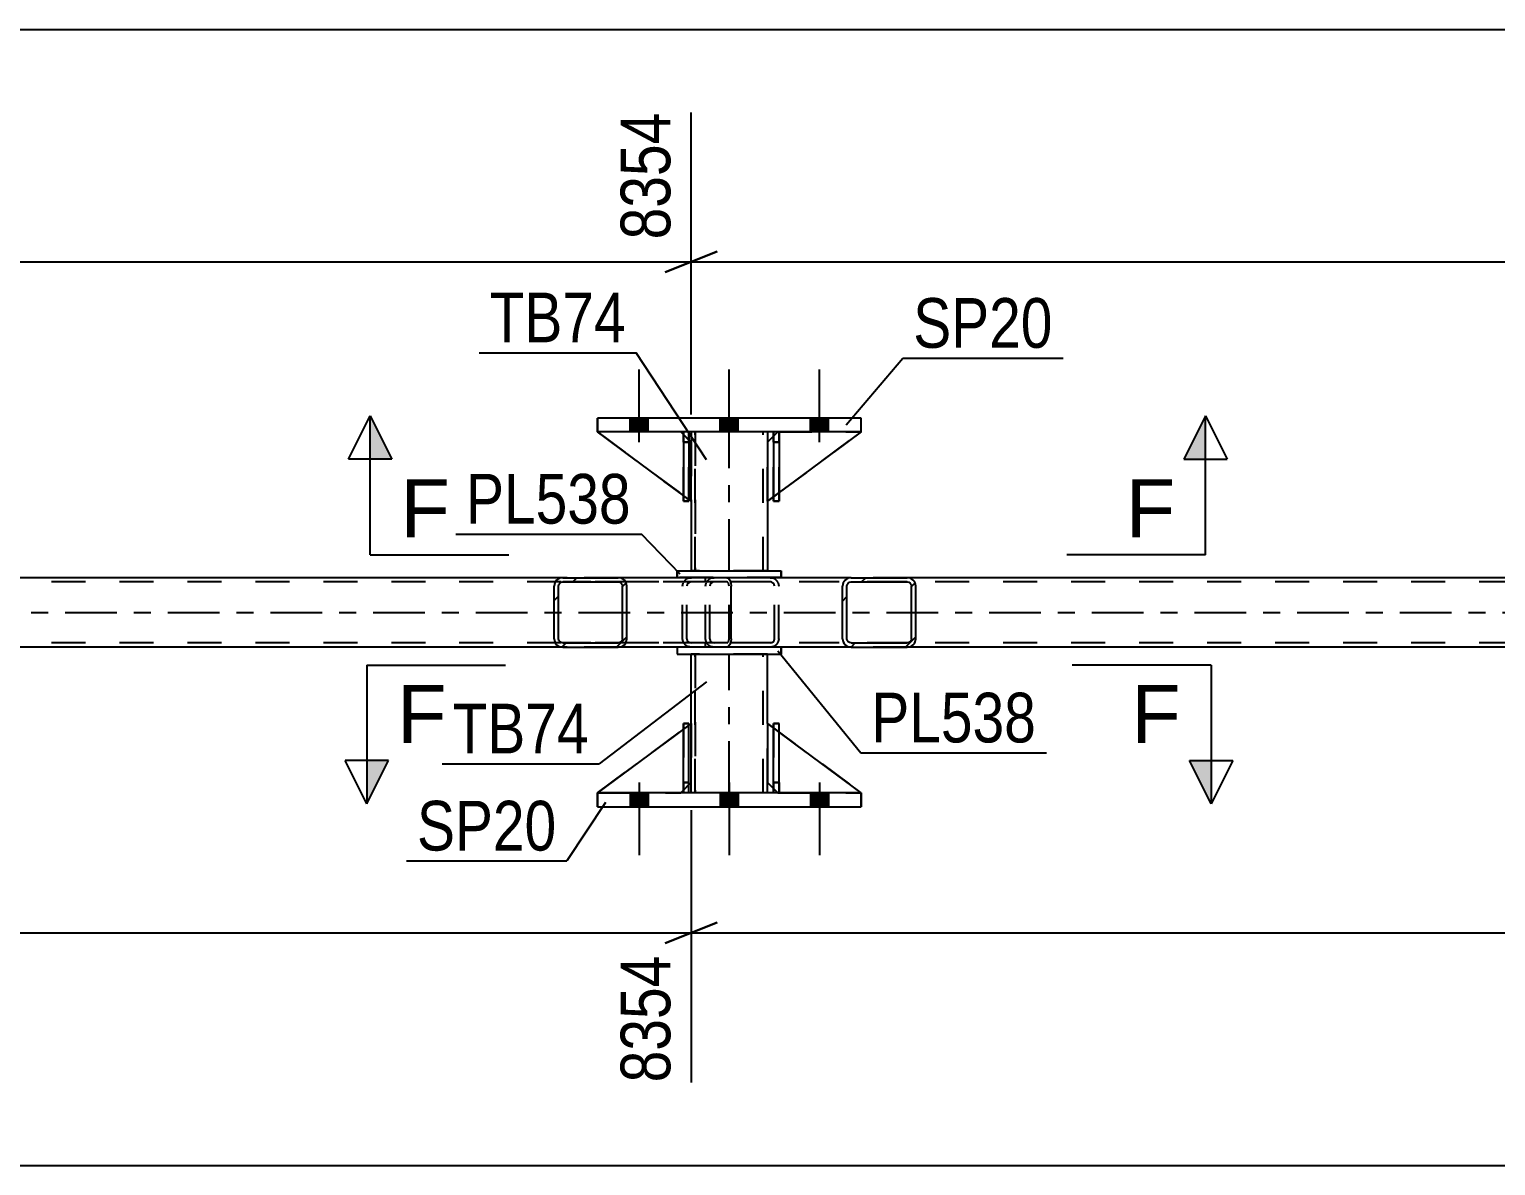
# Model space of a CAD drawing. Header units: millimetres. Extents: x 0 to 841, y 0 to 594.
# Drawn here: x 292.2 to 376.8, y 199.1 to 264.6 of the extents above; entities that cross this region are included whole.
import ezdxf

# ---------------------------------------------------------------- set-up
doc = ezdxf.new("R2010")
doc.units = ezdxf.units.MM
doc.linetypes.add('DXK_LINE_DOT2', pattern=[3.9198, 1.9599, -1.9599])
doc.linetypes.add('DXK_LINE_DOT3', pattern=[5.9187, 2.979, -0.9799, 0.9799, -0.9799])
doc.styles.add('Arial', font='ARIAL.TTF', dxfattribs={"height": 0.2})
doc.styles.add('Arial Narrow', font='ARIALN.TTF', dxfattribs={"height": 0.2})

# ---------------------------------------------------------------- blocks, each defined once
blk = doc.blocks.new('Bolt-122573297-5390 - 5317')
at = {"linetype": 'Continuous'}
for points in [[(326.852, 241.358), (327.892, 241.358), (327.892, 242.158), (326.852, 242.158)], [(326.852, 241.358), (327.892, 241.358), (327.892, 242.158), (326.852, 242.158)], [(326.853, 241.358), (327.893, 241.358), (327.893, 242.158), (326.853, 242.158)], [(332.052, 241.358), (333.092, 241.358), (333.092, 242.158), (332.052, 242.158)], [(332.053, 241.358), (333.093, 241.358), (333.093, 242.158), (332.053, 242.158)], [(337.252, 241.358), (338.292, 241.358), (338.292, 242.158), (337.252, 242.158)], [(337.252, 241.358), (338.292, 241.358), (338.292, 242.158), (337.252, 242.158)], [(337.253, 241.358), (338.293, 241.358), (338.293, 242.158), (337.253, 242.158)]]:
    blk.add_hatch(color=1, dxfattribs=at).paths.add_polyline_path(points)
at = {"color": 1, "linetype": 'Continuous'}
for p, q in [((327.372, 240.758), (327.372, 244.958)), ((327.372, 240.758), (327.372, 244.958)), ((327.373, 240.758), (327.373, 244.958)), ((332.572, 240.758), (332.572, 244.958)), ((332.573, 240.758), (332.573, 244.958)), ((337.772, 240.758), (337.772, 244.958)), ((337.772, 240.758), (337.772, 244.958)), ((337.773, 240.758), (337.773, 244.958)), ((326.852, 241.358), (326.852, 242.158)), ((326.852, 241.358), (326.852, 242.158)), ((326.853, 241.358), (326.853, 242.158)), ((327.892, 241.358), (327.892, 242.158)), ((327.892, 241.358), (327.892, 242.158)), ((327.893, 241.358), (327.893, 242.158)), ((332.052, 241.358), (332.052, 242.158)), ((332.053, 241.358), (332.053, 242.158)), ((333.092, 241.358), (333.092, 242.158)), ((333.093, 241.358), (333.093, 242.158)), ((337.252, 241.358), (337.252, 242.158)), ((337.252, 241.358), (337.252, 242.158)), ((337.253, 241.358), (337.253, 242.158)), ((338.292, 241.358), (338.292, 242.158)), ((338.292, 241.358), (338.292, 242.158)), ((338.293, 241.358), (338.293, 242.158))]:
    blk.add_line(p, q, dxfattribs=at)
blk = doc.blocks.new('Bolt-122573297-5391 - 5317')
at = {"linetype": 'Continuous'}
for points in [[(327.892, 220.558), (326.852, 220.558), (326.852, 219.758), (327.892, 219.758)], [(327.892, 220.558), (326.852, 220.558), (326.852, 219.758), (327.892, 219.758)], [(327.893, 220.558), (326.853, 220.558), (326.853, 219.758), (327.893, 219.758)], [(333.092, 220.558), (332.052, 220.558), (332.052, 219.758), (333.092, 219.758)], [(333.093, 220.558), (332.053, 220.558), (332.053, 219.758), (333.093, 219.758)], [(338.292, 220.558), (337.252, 220.558), (337.252, 219.758), (338.292, 219.758)], [(338.292, 220.558), (337.252, 220.558), (337.252, 219.758), (338.292, 219.758)], [(338.293, 220.558), (337.253, 220.558), (337.253, 219.758), (338.293, 219.758)]]:
    blk.add_hatch(color=1, dxfattribs=at).paths.add_polyline_path(points)
at = {"color": 1, "linetype": 'Continuous'}
for p, q in [((327.372, 221.158), (327.372, 216.958)), ((327.372, 221.158), (327.372, 216.958)), ((327.373, 221.158), (327.373, 216.958)), ((332.572, 221.158), (332.572, 216.958)), ((332.573, 221.158), (332.573, 216.958)), ((337.772, 221.158), (337.772, 216.958)), ((337.772, 221.158), (337.772, 216.958)), ((337.773, 221.158), (337.773, 216.958)), ((326.852, 220.558), (326.852, 219.758)), ((326.852, 220.558), (326.852, 219.758)), ((326.853, 220.558), (326.853, 219.758)), ((327.892, 220.558), (327.892, 219.758)), ((327.892, 220.558), (327.892, 219.758)), ((327.893, 220.558), (327.893, 219.758)), ((332.052, 220.558), (332.052, 219.758)), ((332.053, 220.558), (332.053, 219.758)), ((333.092, 220.558), (333.092, 219.758)), ((333.093, 220.558), (333.093, 219.758)), ((337.252, 220.558), (337.252, 219.758)), ((337.252, 220.558), (337.252, 219.758)), ((337.253, 220.558), (337.253, 219.758)), ((338.292, 220.558), (338.292, 219.758)), ((338.292, 220.558), (338.292, 219.758)), ((338.293, 220.558), (338.293, 219.758))]:
    blk.add_line(p, q, dxfattribs=at)
blk = doc.blocks.new('Part-122573297-5436 - 5317')
at = {"linetype": 'Continuous'}
h = blk.add_hatch(dxfattribs=at)
h.set_pattern_fill('', scale=0.7, style=0, pattern_type=0)
h.set_pattern_definition([(45, (343.292, 232.6611), (-1.57154, 1.57154), [])])
h.paths.add_polyline_path([(343.331, 232.477), (343.292, 232.661), (343.182, 232.817), (343.017, 232.921), (342.823, 232.957), (339.608, 232.957), (339.414, 232.921), (339.249, 232.817), (339.139, 232.661), (339.1, 232.477), (339.1, 229.437), (339.139, 229.254), (339.249, 229.098), (339.414, 228.994), (339.608, 228.957), (342.823, 228.957), (343.017, 228.994), (343.182, 229.098), (343.292, 229.254), (343.331, 229.437)])
h.paths.add_polyline_path([(343.058, 229.346), (343.002, 229.268), (342.92, 229.216), (342.823, 229.197), (339.608, 229.197), (339.511, 229.216), (339.428, 229.268), (339.373, 229.346), (339.354, 229.437), (339.354, 232.477), (339.373, 232.569), (339.428, 232.647), (339.511, 232.699), (339.608, 232.717), (342.823, 232.717), (342.92, 232.699), (343.002, 232.647), (343.058, 232.569), (343.077, 232.477), (343.077, 229.437)])
at = {"color": 7, "linetype": 'DXK_LINE_DOT2'}
for p, q in [((331.203, 232.477), (331.242, 232.661)), ((331.476, 232.569), (331.457, 232.477)), ((331.531, 232.647), (331.476, 232.569)), ((331.516, 232.921), (331.711, 232.957)), ((331.613, 232.699), (331.531, 232.647)), ((331.711, 232.717), (331.613, 232.699)), ((332.43, 232.957), (331.711, 232.957)), ((342.823, 232.717), (331.711, 232.717)), ((334.926, 232.957), (335.12, 232.921)), ((335.023, 232.699), (334.926, 232.717)), ((335.105, 232.647), (335.023, 232.699)), ((335.16, 232.569), (335.105, 232.647)), ((335.18, 232.477), (335.16, 232.569)), ((335.395, 232.661), (335.433, 232.477)), ((342.823, 232.957), (339.608, 232.957)), ((331.203, 229.437), (331.203, 232.477)), ((331.457, 229.437), (331.457, 232.477)), ((335.18, 229.437), (335.18, 232.477)), ((335.433, 229.437), (335.433, 232.477)), ((331.242, 229.254), (331.203, 229.437)), ((331.457, 229.437), (331.476, 229.346)), ((331.476, 229.346), (331.531, 229.268)), ((331.531, 229.268), (331.613, 229.216)), ((331.613, 229.216), (331.711, 229.197)), ((342.823, 229.197), (331.711, 229.197)), ((334.926, 229.197), (335.023, 229.216)), ((335.023, 229.216), (335.105, 229.268)), ((335.105, 229.268), (335.16, 229.346)), ((335.16, 229.346), (335.18, 229.437)), ((335.433, 229.437), (335.395, 229.254)), ((331.711, 228.957), (331.516, 228.994)), ((332.43, 228.957), (331.711, 228.957)), ((335.12, 228.994), (334.926, 228.957)), ((339.608, 228.957), (342.823, 228.957))]:
    blk.add_line(p, q, dxfattribs=at)
at = {"color": 2, "linetype": 'Continuous'}
for p, q in [((339.608, 232.957), (332.43, 232.957)), ((339.139, 232.661), (339.1, 232.477)), ((339.354, 232.477), (339.373, 232.569)), ((339.373, 232.569), (339.428, 232.647)), ((339.608, 232.957), (339.414, 232.921)), ((339.428, 232.647), (339.511, 232.699)), ((339.511, 232.699), (339.608, 232.717)), ((339.608, 232.957), (342.823, 232.957)), ((339.608, 232.717), (342.823, 232.717)), ((343.017, 232.921), (342.823, 232.957)), ((342.823, 232.717), (342.92, 232.699)), ((342.92, 232.699), (343.002, 232.647)), ((343.002, 232.647), (343.058, 232.569)), ((343.058, 232.569), (343.077, 232.477)), ((343.331, 232.477), (343.292, 232.661)), ((339.1, 229.437), (339.1, 232.477)), ((339.354, 229.437), (339.354, 232.477)), ((343.077, 229.437), (343.077, 232.477)), ((343.331, 229.437), (343.331, 232.477)), ((339.1, 229.437), (339.139, 229.254)), ((339.373, 229.346), (339.354, 229.437)), ((339.428, 229.268), (339.373, 229.346)), ((339.511, 229.216), (339.428, 229.268)), ((339.608, 229.197), (339.511, 229.216)), ((339.608, 229.197), (342.823, 229.197)), ((342.92, 229.216), (342.823, 229.197)), ((343.002, 229.268), (342.92, 229.216)), ((343.058, 229.346), (343.002, 229.268)), ((343.077, 229.437), (343.058, 229.346)), ((343.292, 229.254), (343.331, 229.437)), ((339.608, 228.957), (332.43, 228.957)), ((339.414, 228.994), (339.608, 228.957)), ((339.608, 228.957), (342.823, 228.957)), ((342.823, 228.957), (343.017, 228.994))]:
    blk.add_line(p, q, dxfattribs=at)
at = {"color": 7, "linetype": 'DXK_LINE_DOT2'}
for centre, start, end in [((331.693, 232.459), 110.92825, 155.86479), ((334.943, 232.459), 24.13531, 69.07184), ((331.693, 229.456), 204.13531, 249.07184), ((334.943, 229.456), 290.92825, 335.86479)]:
    blk.add_arc(centre, 0.495, start, end, dxfattribs=at)
at = {"color": 2, "linetype": 'Continuous'}
for centre, start, end in [((339.59, 232.459), 110.92826, 155.86479), ((342.841, 232.459), 24.13531, 69.07184), ((339.59, 229.456), 204.13531, 249.07184), ((342.841, 229.456), 290.92826, 335.86479)]:
    blk.add_arc(centre, 0.495, start, end, dxfattribs=at)
blk = doc.blocks.new('Part-122573297-5441 - 5317')
at = {"color": 7, "linetype": 'DXK_LINE_DOT2'}
for p, q in [((722.709, 232.717), (69.379, 232.717)), ((342.823, 232.957), (322.975, 232.957)), ((722.709, 229.197), (69.379, 229.197)), ((342.823, 228.957), (322.975, 228.957))]:
    blk.add_line(p, q, dxfattribs=at)
at = {"color": 2, "linetype": 'Continuous'}
for p, q in [((322.975, 232.957), (258.215, 232.957)), ((407.583, 232.957), (342.823, 232.957)), ((322.975, 228.957), (258.215, 228.957)), ((407.583, 228.957), (342.823, 228.957))]:
    blk.add_line(p, q, dxfattribs=at)
at = {"color": 7, "linetype": 'DXK_LINE_DOT3'}
blk.add_line((69.379, 230.957), (722.709, 230.957), dxfattribs=at)
blk = doc.blocks.new('Part-122573297-5490 - 5317')
at = {"color": 2, "linetype": 'Continuous'}
for p, q in [((329.572, 232.958), (329.572, 233.358)), ((329.572, 233.358), (335.572, 233.358)), ((335.572, 233.358), (335.572, 232.958)), ((335.573, 232.958), (335.573, 233.358))]:
    blk.add_line(p, q, dxfattribs=at)
at = {"color": 7, "linetype": 'DXK_LINE_DOT2'}
for p, q in [((329.573, 233.358), (329.573, 232.958)), ((335.573, 233.358), (335.572, 233.358)), ((335.572, 233.358), (335.573, 233.358)), ((335.573, 232.958), (329.572, 232.958)), ((335.572, 232.958), (335.573, 232.958))]:
    blk.add_line(p, q, dxfattribs=at)
blk = doc.blocks.new('Part-122573297-5518 - 5317')
at = {"color": 2, "linetype": 'Continuous'}
for p, q in [((330.372, 241.358), (330.372, 240.758)), ((334.772, 241.358), (334.772, 240.758)), ((334.773, 241.358), (334.773, 240.758)), ((330.372, 237.358), (330.372, 233.358)), ((334.772, 237.358), (334.772, 233.358)), ((334.773, 237.358), (334.773, 233.358))]:
    blk.add_line(p, q, dxfattribs=at)
at = {"color": 7, "linetype": 'DXK_LINE_DOT2'}
for p, q in [((334.773, 241.358), (330.372, 241.358)), ((330.373, 241.358), (330.373, 233.358)), ((330.612, 241.358), (330.612, 233.358)), ((330.613, 233.358), (330.613, 241.358)), ((334.532, 233.358), (334.532, 241.358)), ((334.533, 233.358), (334.533, 241.358)), ((330.372, 240.758), (330.372, 237.358)), ((334.772, 240.758), (334.772, 237.358)), ((334.773, 240.758), (334.773, 237.358)), ((334.773, 233.358), (330.372, 233.358))]:
    blk.add_line(p, q, dxfattribs=at)
at = {"color": 7, "linetype": 'DXK_LINE_DOT3'}
blk.add_line((332.572, 233.358), (332.572, 241.358), dxfattribs=at)
blk = doc.blocks.new('Part-122573297-5520 - 5317')
at = {"color": 7, "linetype": 'DXK_LINE_DOT2'}
for p, q in [((329.926, 240.758), (329.926, 241.358)), ((329.926, 241.358), (329.927, 241.358)), ((329.927, 241.358), (329.926, 237.358)), ((330.247, 241.358), (329.926, 241.358)), ((329.926, 237.358), (329.926, 240.758)), ((329.926, 240.758), (330.246, 240.758)), ((330.246, 240.884), (330.246, 240.758)), ((330.247, 240.884), (330.246, 237.358)), ((330.246, 240.758), (330.246, 237.451)), ((329.926, 237.358), (330.246, 237.358))]:
    blk.add_line(p, q, dxfattribs=at)
at = {"color": 2, "linetype": 'Continuous'}
for p, q in [((330.246, 241.358), (330.246, 240.884)), ((330.247, 241.358), (330.247, 240.884)), ((330.246, 237.451), (330.246, 237.358))]:
    blk.add_line(p, q, dxfattribs=at)
blk = doc.blocks.new('Part-122573297-5521 - 5317')
at = {"color": 7, "linetype": 'DXK_LINE_DOT2'}
for p, q in [((335.126, 240.758), (335.126, 241.358)), ((335.126, 241.358), (335.127, 241.358)), ((335.127, 241.358), (335.126, 237.358)), ((335.447, 241.358), (335.126, 241.358)), ((335.446, 240.758), (335.446, 241.358)), ((335.446, 237.358), (335.447, 241.358)), ((335.126, 237.358), (335.126, 240.758)), ((335.126, 240.758), (335.446, 240.758)), ((335.446, 240.758), (335.446, 237.857)), ((335.126, 237.358), (335.446, 237.358))]:
    blk.add_line(p, q, dxfattribs=at)
at = {"color": 2, "linetype": 'Continuous'}
blk.add_line((335.446, 237.857), (335.446, 237.358), dxfattribs=at)
blk = doc.blocks.new('Part-122573297-5526 - 5317')
at = {"color": 2, "linetype": 'Continuous'}
for p, q in [((324.972, 220.558), (324.972, 219.758)), ((340.173, 220.558), (324.972, 220.558)), ((340.172, 219.758), (340.172, 220.558)), ((340.173, 220.558), (340.173, 219.758)), ((324.972, 219.758), (340.173, 219.758))]:
    blk.add_line(p, q, dxfattribs=at)
at = {"color": 7, "linetype": 'DXK_LINE_DOT2'}
for p, q in [((324.973, 219.758), (324.973, 220.558)), ((340.173, 220.558), (340.173, 220.558)), ((340.173, 220.558), (340.173, 220.558))]:
    blk.add_line(p, q, dxfattribs=at)
blk = doc.blocks.new('Part-122573297-5531 - 5317')
at = {"color": 2, "linetype": 'Continuous'}
for p, q in [((340.173, 242.158), (324.972, 242.158)), ((324.972, 242.158), (324.972, 241.358)), ((340.172, 241.358), (340.172, 242.158)), ((340.173, 241.358), (340.173, 242.158)), ((340.172, 241.358), (324.972, 241.358))]:
    blk.add_line(p, q, dxfattribs=at)
at = {"color": 7, "linetype": 'DXK_LINE_DOT2'}
for p, q in [((324.973, 241.358), (324.973, 242.158)), ((340.172, 241.358), (340.173, 241.358)), ((340.173, 241.358), (340.172, 241.358))]:
    blk.add_line(p, q, dxfattribs=at)
blk = doc.blocks.new('Part-122573297-5536 - 5317')
at = {"color": 2, "linetype": 'Continuous'}
for p, q in [((330.372, 224.558), (330.372, 228.558)), ((334.772, 224.557), (334.772, 228.558)), ((334.773, 224.557), (334.773, 228.558)), ((330.372, 220.558), (330.372, 221.158)), ((334.772, 220.558), (334.772, 221.158)), ((334.773, 220.558), (334.773, 221.157))]:
    blk.add_line(p, q, dxfattribs=at)
at = {"color": 7, "linetype": 'DXK_LINE_DOT2'}
for p, q in [((334.773, 228.558), (330.372, 228.558)), ((330.373, 220.558), (330.373, 228.558)), ((330.612, 228.558), (330.612, 220.558)), ((330.613, 220.558), (330.613, 228.558)), ((334.532, 220.558), (334.532, 228.558)), ((334.533, 220.558), (334.533, 228.558)), ((330.372, 221.158), (330.372, 224.558)), ((334.772, 221.158), (334.772, 224.557)), ((334.773, 221.157), (334.773, 224.557)), ((334.773, 220.558), (330.372, 220.558))]:
    blk.add_line(p, q, dxfattribs=at)
at = {"color": 7, "linetype": 'DXK_LINE_DOT3'}
blk.add_line((332.572, 220.558), (332.572, 228.558), dxfattribs=at)
blk = doc.blocks.new('Part-122573297-5541 - 5317')
at = {"color": 2, "linetype": 'Continuous'}
for p, q in [((329.572, 228.958), (329.572, 228.558)), ((329.572, 228.558), (335.572, 228.558)), ((335.572, 228.958), (335.572, 228.558)), ((335.573, 228.558), (335.573, 228.958))]:
    blk.add_line(p, q, dxfattribs=at)
at = {"color": 7, "linetype": 'DXK_LINE_DOT2'}
for p, q in [((335.573, 228.958), (329.572, 228.958)), ((329.573, 228.958), (329.573, 228.558)), ((335.573, 228.958), (335.572, 228.958)), ((335.572, 228.558), (335.573, 228.558)), ((335.573, 228.558), (335.572, 228.558))]:
    blk.add_line(p, q, dxfattribs=at)
blk = doc.blocks.new('Part-122573297-5552 - 5317')
at = {"linetype": 'Continuous'}
h = blk.add_hatch(dxfattribs=at)
h.set_pattern_fill('', scale=0.7, style=0, pattern_type=0)
h.set_pattern_definition([(45, (326.6357, 232.6611), (-1.57154, 1.57154), [])])
h.paths.add_polyline_path([(326.674, 232.477), (326.636, 232.661), (326.526, 232.817), (326.363, 232.921), (326.17, 232.957), (322.975, 232.957), (322.782, 232.921), (322.618, 232.817), (322.509, 232.661), (322.47, 232.477), (322.47, 229.437), (322.509, 229.254), (322.618, 229.098), (322.782, 228.994), (322.975, 228.957), (326.17, 228.957), (326.363, 228.994), (326.526, 229.098), (326.636, 229.254), (326.674, 229.437)])
h.paths.add_polyline_path([(326.403, 229.346), (326.348, 229.268), (326.266, 229.216), (326.17, 229.197), (322.975, 229.197), (322.878, 229.216), (322.797, 229.268), (322.742, 229.346), (322.723, 229.437), (322.723, 232.477), (322.742, 232.569), (322.797, 232.647), (322.878, 232.699), (322.975, 232.717), (326.17, 232.717), (326.266, 232.699), (326.348, 232.647), (326.403, 232.569), (326.422, 232.477), (326.422, 229.437)])
at = {"color": 2, "linetype": 'Continuous'}
for p, q in [((322.509, 232.661), (322.47, 232.477)), ((322.723, 232.477), (322.742, 232.569)), ((322.742, 232.569), (322.797, 232.647)), ((322.975, 232.957), (322.782, 232.921)), ((322.797, 232.647), (322.878, 232.699)), ((322.878, 232.699), (322.975, 232.717)), ((322.975, 232.957), (326.17, 232.957)), ((322.975, 232.717), (326.17, 232.717)), ((332.43, 232.957), (326.17, 232.957)), ((326.363, 232.921), (326.17, 232.957)), ((326.17, 232.717), (326.266, 232.699)), ((326.266, 232.699), (326.348, 232.647)), ((326.348, 232.647), (326.403, 232.569)), ((326.403, 232.569), (326.422, 232.477)), ((326.674, 232.477), (326.636, 232.661)), ((332.43, 232.957), (332.529, 232.921)), ((332.529, 232.921), (332.614, 232.817)), ((332.614, 232.817), (332.67, 232.661)), ((332.67, 232.661), (332.69, 232.477)), ((322.47, 229.437), (322.47, 232.477)), ((322.723, 229.437), (322.723, 232.477)), ((326.422, 229.437), (326.422, 232.477)), ((326.674, 229.437), (326.674, 232.477)), ((332.69, 229.437), (332.69, 232.477)), ((322.47, 229.437), (322.509, 229.254)), ((322.742, 229.346), (322.723, 229.437)), ((322.797, 229.268), (322.742, 229.346)), ((322.878, 229.216), (322.797, 229.268)), ((322.975, 229.197), (322.878, 229.216)), ((322.975, 229.197), (326.17, 229.197)), ((326.266, 229.216), (326.17, 229.197)), ((326.348, 229.268), (326.266, 229.216)), ((326.403, 229.346), (326.348, 229.268)), ((326.422, 229.437), (326.403, 229.346)), ((326.636, 229.254), (326.674, 229.437)), ((332.614, 229.098), (332.529, 228.994)), ((332.67, 229.254), (332.614, 229.098)), ((332.69, 229.437), (332.67, 229.254)), ((322.782, 228.994), (322.975, 228.957)), ((322.975, 228.957), (326.17, 228.957)), ((326.17, 228.957), (326.363, 228.994)), ((332.43, 228.957), (326.17, 228.957)), ((332.529, 228.994), (332.43, 228.957))]:
    blk.add_line(p, q, dxfattribs=at)
at = {"color": 7, "linetype": 'DXK_LINE_DOT2'}
for p, q in [((326.17, 232.957), (322.975, 232.957)), ((332.43, 232.717), (322.975, 232.717)), ((329.882, 232.477), (329.92, 232.661)), ((330.153, 232.569), (330.134, 232.477)), ((330.208, 232.647), (330.153, 232.569)), ((330.193, 232.921), (330.386, 232.957)), ((330.29, 232.699), (330.208, 232.647)), ((330.386, 232.717), (330.29, 232.699)), ((331.203, 232.717), (331.203, 232.957)), ((332.479, 232.699), (332.43, 232.717)), ((332.522, 232.647), (332.479, 232.699)), ((332.55, 232.569), (332.522, 232.647)), ((332.56, 232.477), (332.55, 232.569)), ((329.882, 229.437), (329.882, 232.477)), ((330.134, 229.437), (330.134, 232.477)), ((332.56, 229.437), (332.56, 232.477)), ((332.43, 229.197), (322.975, 229.197)), ((329.92, 229.254), (329.882, 229.437)), ((330.134, 229.437), (330.153, 229.346)), ((330.153, 229.346), (330.208, 229.268)), ((330.208, 229.268), (330.23, 229.254)), ((330.23, 229.254), (330.29, 229.216)), ((330.29, 229.216), (330.386, 229.197)), ((331.203, 228.957), (331.203, 229.197)), ((332.43, 229.197), (332.479, 229.216)), ((332.479, 229.216), (332.522, 229.268)), ((332.522, 229.268), (332.55, 229.346)), ((332.55, 229.346), (332.56, 229.437)), ((326.17, 228.957), (322.975, 228.957)), ((330.386, 228.957), (330.193, 228.994))]:
    blk.add_line(p, q, dxfattribs=at)
at = {"color": 2, "linetype": 'Continuous'}
for centre, start, end in [((322.959, 232.461), 111.10341, 156.05354), ((326.185, 232.461), 23.94647, 68.89659), ((322.959, 229.454), 203.94647, 248.89659), ((326.185, 229.454), 291.10341, 336.05354)]:
    blk.add_arc(centre, 0.493, start, end, dxfattribs=at)
at = {"color": 7, "linetype": 'DXK_LINE_DOT2'}
for centre, start, end in [((330.371, 232.461), 111.10341, 156.05354), ((330.371, 229.454), 203.94647, 248.89659)]:
    blk.add_arc(centre, 0.493, start, end, dxfattribs=at)
blk = doc.blocks.new('Part-122573297-5571 - 5317')
at = {"color": 7, "linetype": 'DXK_LINE_DOT2'}
for p, q in [((334.772, 240.758), (335.372, 241.358)), ((340.172, 241.358), (334.772, 237.358)), ((335.372, 241.358), (335.125, 241.111)), ((335.372, 241.358), (340.172, 241.358)), ((340.172, 241.358), (340.172, 241.358)), ((334.772, 237.358), (334.772, 240.758)), ((335.446, 237.857), (335.126, 237.62))]:
    blk.add_line(p, q, dxfattribs=at)
at = {"color": 2, "linetype": 'Continuous'}
for p, q in [((335.125, 241.111), (334.772, 240.758)), ((340.172, 241.358), (335.446, 237.857)), ((340.172, 241.358), (340.172, 241.358)), ((334.772, 240.758), (334.772, 237.358)), ((334.772, 240.758), (334.772, 240.758)), ((335.126, 237.62), (334.772, 237.358)), ((334.772, 237.358), (334.772, 237.358))]:
    blk.add_line(p, q, dxfattribs=at)
blk = doc.blocks.new('Part-122573297-5572 - 5317')
at = {"color": 7, "linetype": 'DXK_LINE_DOT2'}
for p, q in [((335.373, 241.358), (334.773, 240.758)), ((334.773, 237.358), (340.173, 241.358)), ((334.773, 240.758), (335.373, 241.358)), ((340.173, 241.358), (334.773, 237.358)), ((335.373, 241.358), (340.173, 241.358)), ((334.773, 240.758), (334.773, 237.358)), ((334.773, 240.758), (334.773, 240.758)), ((334.773, 237.358), (334.773, 240.758)), ((334.773, 237.358), (334.773, 237.358))]:
    blk.add_line(p, q, dxfattribs=at)
at = {"color": 2, "linetype": 'Continuous'}
blk.add_line((340.173, 241.358), (340.173, 241.358), dxfattribs=at)
blk = doc.blocks.new('Part-122573297-5573 - 5317')
at = {"color": 2, "linetype": 'Continuous'}
for p, q in [((329.926, 237.688), (324.972, 241.358)), ((329.925, 241.204), (329.772, 241.358)), ((330.372, 240.758), (330.245, 240.884)), ((330.372, 240.758), (330.372, 240.758)), ((330.372, 237.358), (330.372, 240.758)), ((330.372, 237.358), (330.246, 237.451)), ((330.372, 237.358), (330.372, 237.358))]:
    blk.add_line(p, q, dxfattribs=at)
at = {"color": 7, "linetype": 'DXK_LINE_DOT2'}
for p, q in [((330.372, 237.358), (324.972, 241.358)), ((329.772, 241.358), (324.972, 241.358)), ((329.772, 241.358), (330.372, 240.758)), ((330.245, 240.884), (329.925, 241.204)), ((330.372, 240.758), (330.372, 237.358)), ((330.246, 237.451), (329.926, 237.688))]:
    blk.add_line(p, q, dxfattribs=at)
blk = doc.blocks.new('Part-122573297-5574 - 5317')
at = {"color": 7, "linetype": 'DXK_LINE_DOT2'}
for p, q in [((330.373, 237.358), (324.973, 241.358)), ((329.773, 241.358), (324.973, 241.358)), ((324.973, 241.358), (330.373, 237.358)), ((329.773, 241.358), (330.373, 240.758)), ((330.373, 240.758), (329.773, 241.358)), ((330.373, 240.758), (330.373, 237.358)), ((330.373, 240.758), (330.373, 240.758)), ((330.373, 237.358), (330.373, 240.758)), ((330.373, 237.358), (330.373, 237.358))]:
    blk.add_line(p, q, dxfattribs=at)
blk = doc.blocks.new('Part-122573297-5575 - 5317')
at = {"color": 2, "linetype": 'Continuous'}
for p, q in [((330.245, 241.358), (329.925, 241.358)), ((329.925, 241.358), (329.926, 237.358)), ((330.245, 241.358), (330.246, 237.358)), ((330.246, 240.762), (330.246, 241.358)), ((330.246, 237.358), (329.926, 237.358))]:
    blk.add_line(p, q, dxfattribs=at)
at = {"color": 7, "linetype": 'DXK_LINE_DOT2'}
for p, q in [((329.926, 240.758), (329.926, 241.358)), ((330.246, 241.358), (330.245, 241.358)), ((330.246, 241.358), (330.245, 241.358)), ((330.246, 240.758), (329.926, 240.758)), ((329.926, 240.758), (329.926, 237.358)), ((330.246, 237.358), (330.246, 240.762))]:
    blk.add_line(p, q, dxfattribs=at)
blk = doc.blocks.new('Part-122573297-5576 - 5317')
at = {"color": 2, "linetype": 'Continuous'}
for p, q in [((335.445, 241.358), (335.125, 241.358)), ((335.125, 241.358), (335.126, 237.358)), ((335.445, 241.358), (335.446, 237.358)), ((335.446, 240.762), (335.446, 241.358)), ((335.446, 237.358), (335.126, 237.358))]:
    blk.add_line(p, q, dxfattribs=at)
at = {"color": 7, "linetype": 'DXK_LINE_DOT2'}
for p, q in [((335.126, 240.758), (335.126, 241.358)), ((335.446, 241.358), (335.445, 241.358)), ((335.446, 241.358), (335.445, 241.358)), ((335.446, 240.758), (335.126, 240.758)), ((335.126, 240.758), (335.126, 237.358)), ((335.446, 237.358), (335.446, 240.762))]:
    blk.add_line(p, q, dxfattribs=at)
blk = doc.blocks.new('Part-122573297-5597 - 5317')
at = {"color": 2, "linetype": 'Continuous'}
for p, q in [((334.772, 224.557), (334.772, 224.557)), ((334.772, 224.557), (334.772, 221.157)), ((335.126, 224.296), (334.772, 224.557)), ((340.172, 220.558), (335.446, 224.059)), ((334.772, 221.157), (334.772, 221.157)), ((335.125, 220.804), (334.772, 221.157)), ((340.172, 220.557), (340.172, 220.557))]:
    blk.add_line(p, q, dxfattribs=at)
at = {"color": 7, "linetype": 'DXK_LINE_DOT2'}
for p, q in [((334.772, 221.157), (334.772, 224.557)), ((334.772, 224.557), (340.172, 220.557)), ((335.446, 224.059), (335.126, 224.296)), ((335.372, 220.557), (334.772, 221.157)), ((335.372, 220.557), (335.125, 220.804)), ((335.372, 220.557), (340.172, 220.557)), ((340.172, 220.557), (340.172, 220.558))]:
    blk.add_line(p, q, dxfattribs=at)
blk = doc.blocks.new('Part-122573297-5598 - 5317')
at = {"color": 7, "linetype": 'DXK_LINE_DOT2'}
for p, q in [((334.773, 221.157), (334.773, 224.557)), ((334.773, 224.557), (340.173, 220.557)), ((334.773, 224.557), (334.773, 224.557)), ((334.773, 224.557), (334.773, 221.157)), ((340.173, 220.557), (334.773, 224.557)), ((335.373, 220.557), (334.773, 221.157)), ((334.773, 221.157), (334.773, 221.157)), ((334.773, 221.157), (335.373, 220.557)), ((335.373, 220.557), (340.173, 220.557))]:
    blk.add_line(p, q, dxfattribs=at)
at = {"color": 2, "linetype": 'Continuous'}
blk.add_line((340.173, 220.557), (340.173, 220.557), dxfattribs=at)
blk = doc.blocks.new('Part-122573297-5600 - 5317')
at = {"color": 7, "linetype": 'DXK_LINE_DOT2'}
for p, q in [((324.972, 220.558), (330.372, 224.557)), ((330.246, 224.464), (329.926, 224.227)), ((330.372, 224.557), (330.372, 221.157)), ((330.372, 221.157), (329.772, 220.557)), ((330.246, 221.031), (329.925, 220.711)), ((324.972, 220.558), (329.772, 220.557))]:
    blk.add_line(p, q, dxfattribs=at)
at = {"color": 2, "linetype": 'Continuous'}
for p, q in [((329.926, 224.227), (324.972, 220.558)), ((330.372, 224.557), (330.246, 224.464)), ((330.372, 221.157), (330.372, 224.557)), ((330.372, 224.557), (330.372, 224.557)), ((329.925, 220.711), (329.772, 220.557)), ((330.372, 221.157), (330.246, 221.031)), ((330.372, 221.157), (330.372, 221.157))]:
    blk.add_line(p, q, dxfattribs=at)
blk = doc.blocks.new('Part-122573297-5601 - 5317')
at = {"color": 7, "linetype": 'DXK_LINE_DOT2'}
for p, q in [((330.373, 224.557), (324.973, 220.558)), ((324.973, 220.558), (330.373, 224.557)), ((330.373, 221.157), (330.373, 224.557)), ((330.373, 224.557), (330.373, 224.557)), ((330.373, 224.557), (330.373, 221.157)), ((329.773, 220.557), (330.373, 221.157)), ((330.373, 221.157), (329.773, 220.557)), ((330.373, 221.157), (330.373, 221.157)), ((324.973, 220.558), (329.773, 220.557))]:
    blk.add_line(p, q, dxfattribs=at)
blk = doc.blocks.new('Part-122573297-5602 - 5317')
at = {"color": 2, "linetype": 'Continuous'}
for p, q in [((329.925, 220.558), (329.926, 224.558)), ((329.926, 224.558), (330.246, 224.558)), ((330.245, 220.558), (330.246, 224.558)), ((330.246, 220.558), (330.246, 221.153)), ((330.245, 220.558), (329.925, 220.558))]:
    blk.add_line(p, q, dxfattribs=at)
at = {"color": 7, "linetype": 'DXK_LINE_DOT2'}
for p, q in [((329.926, 224.558), (329.926, 221.158)), ((330.246, 221.153), (330.246, 224.558)), ((329.926, 221.158), (329.926, 220.558)), ((329.926, 221.158), (330.246, 221.158)), ((329.926, 220.558), (329.925, 220.558)), ((330.245, 220.558), (330.246, 220.558)), ((330.246, 220.558), (330.245, 220.558))]:
    blk.add_line(p, q, dxfattribs=at)
blk = doc.blocks.new('Part-122573297-5603 - 5317')
at = {"color": 2, "linetype": 'Continuous'}
for p, q in [((335.125, 220.558), (335.126, 224.558)), ((335.126, 224.558), (335.446, 224.558)), ((335.445, 220.558), (335.446, 224.558)), ((335.446, 220.558), (335.446, 221.154)), ((335.445, 220.558), (335.125, 220.558))]:
    blk.add_line(p, q, dxfattribs=at)
at = {"color": 7, "linetype": 'DXK_LINE_DOT2'}
for p, q in [((335.126, 224.558), (335.126, 221.158)), ((335.446, 221.154), (335.446, 224.558)), ((335.126, 221.158), (335.126, 220.558)), ((335.126, 221.158), (335.446, 221.158)), ((335.126, 220.558), (335.125, 220.558)), ((335.445, 220.558), (335.446, 220.558)), ((335.446, 220.558), (335.445, 220.558))]:
    blk.add_line(p, q, dxfattribs=at)
blk = doc.blocks.new('Part-122573297-5604 - 5317')
at = {"color": 7, "linetype": 'DXK_LINE_DOT2'}
for p, q in [((330.246, 224.558), (329.926, 224.558)), ((329.926, 221.158), (329.926, 224.558)), ((329.927, 220.558), (329.926, 224.558)), ((330.247, 221.032), (330.246, 224.558)), ((330.246, 221.158), (330.246, 224.464)), ((330.246, 221.158), (329.926, 221.158)), ((329.926, 220.558), (329.926, 221.158)), ((330.246, 221.031), (330.246, 221.158)), ((330.247, 220.558), (329.926, 220.558)), ((330.246, 220.558), (330.247, 220.558))]:
    blk.add_line(p, q, dxfattribs=at)
at = {"color": 2, "linetype": 'Continuous'}
for p, q in [((330.246, 224.464), (330.246, 224.558)), ((330.246, 220.558), (330.246, 221.031)), ((330.247, 220.558), (330.247, 221.032))]:
    blk.add_line(p, q, dxfattribs=at)
blk = doc.blocks.new('Part-122573297-5605 - 5317')
at = {"color": 7, "linetype": 'DXK_LINE_DOT2'}
for p, q in [((335.446, 224.558), (335.126, 224.558)), ((335.126, 221.158), (335.126, 224.558)), ((335.127, 220.558), (335.126, 224.558)), ((335.447, 220.558), (335.446, 224.558)), ((335.446, 221.158), (335.446, 224.058)), ((335.446, 221.158), (335.126, 221.158)), ((335.126, 220.558), (335.126, 221.158)), ((335.446, 221.158), (335.446, 220.558)), ((335.447, 220.558), (335.126, 220.558)), ((335.446, 220.558), (335.447, 220.558))]:
    blk.add_line(p, q, dxfattribs=at)
at = {"color": 2, "linetype": 'Continuous'}
blk.add_line((335.446, 224.058), (335.446, 224.558), dxfattribs=at)
blk = doc.blocks.new('StraightDimension-122573297-5717 - 5317')
at = {"color": 7, "linetype": 'Continuous'}
blk.add_line((60.119, 199.076), (731.969, 199.076), dxfattribs=at)
blk = doc.blocks.new('StraightDimension-122573297-5694 - 5317')
at = {"color": 7, "linetype": 'Continuous'}
for p, q in [((330.372, 242.358), (330.372, 259.765)), ((161.156, 251.152), (330.372, 251.152)), ((328.872, 250.552), (331.872, 251.752))]:
    blk.add_line(p, q, dxfattribs=at)
at = {"color": 0, "linetype": 'Continuous'}
blk.add_wipeout([(329.772, 260.365), (325.572, 260.365), (325.572, 251.852), (329.772, 251.852)], dxfattribs=at)
at = {"color": 3, "linetype": 'Continuous', "style": 'Arial Narrow'}
blk.add_text('8354', height=2.8633, rotation=90.00021, dxfattribs=at).set_placement((329.172, 252.452))
blk = doc.blocks.new('StraightDimension-122573297-5700 - 5317')
at = {"color": 7, "linetype": 'Continuous'}
for p, q in [((330.372, 242.358), (330.372, 259.765)), ((331.872, 251.752), (328.872, 250.552)), ((330.372, 251.152), (584.196, 251.152))]:
    blk.add_line(p, q, dxfattribs=at)
blk = doc.blocks.new('StraightDimension-122573297-5728 - 5317')
at = {"color": 7, "linetype": 'Continuous'}
for p, q in [((330.372, 219.557), (330.372, 203.877)), ((328.872, 211.889), (331.872, 213.089)), ((161.155, 212.489), (330.372, 212.489))]:
    blk.add_line(p, q, dxfattribs=at)
at = {"color": 0, "linetype": 'Continuous'}
blk.add_wipeout([(329.772, 211.789), (325.572, 211.789), (325.572, 203.277), (329.772, 203.277)], dxfattribs=at)
at = {"color": 3, "linetype": 'Continuous', "style": 'Arial Narrow'}
blk.add_text('8354', height=2.8633, rotation=90.00021, dxfattribs=at).set_placement((329.172, 203.877))
blk = doc.blocks.new('StraightDimension-122573297-5734 - 5317')
at = {"color": 7, "linetype": 'Continuous'}
for p, q in [((330.372, 219.557), (330.372, 203.877)), ((331.872, 213.089), (328.872, 211.889)), ((330.372, 212.489), (584.196, 212.489))]:
    blk.add_line(p, q, dxfattribs=at)
blk = doc.blocks.new('StraightDimension-122573297-5761 - 5317')
at = {"color": 7, "linetype": 'Continuous'}
blk.add_line((60.759, 264.554), (731.329, 264.554), dxfattribs=at)
blk = doc.blocks.new('Mark-122573297-5514 - 5317')
at = {"color": 30, "linetype": 'Continuous'}
for p in [(318.158, 245.919), (331.264, 239.746)]:
    blk.add_line(p, (327.212, 245.919), dxfattribs=at)
at = {"color": 0}
blk.add_wipeout([(326.612, 246.519), (326.612, 249.519), (318.758, 249.519), (318.758, 246.519)], dxfattribs=at)
blk.add_wipeout([(326.612, 246.519), (326.612, 249.519), (318.758, 249.519), (318.758, 246.519)], dxfattribs=at)
at = {"color": 3, "style": 'Arial Narrow'}
blk.add_text('TB74', height=2.8633, dxfattribs=at).set_placement((318.758, 246.519))
blk = doc.blocks.new('Mark-122573297-5486 - 5317')
at = {"color": 30, "linetype": 'Continuous'}
for p in [(316.799, 235.472), (329.74, 233.164)]:
    blk.add_line(p, (327.503, 235.472), dxfattribs=at)
at = {"color": 0}
blk.add_wipeout([(326.903, 236.072), (326.903, 239.072), (317.399, 239.072), (317.399, 236.072)], dxfattribs=at)
blk.add_wipeout([(326.903, 236.072), (326.903, 239.072), (317.399, 239.072), (317.399, 236.072)], dxfattribs=at)
at = {"color": 3, "style": 'Arial Narrow'}
blk.add_text('PL538', height=2.8633, dxfattribs=at).set_placement((317.399, 236.072))
blk = doc.blocks.new('Mark-122573297-5522 - 5317')
at = {"color": 30, "linetype": 'Continuous'}
for p in [(325.433, 220.005), (313.971, 216.634)]:
    blk.add_line(p, (323.21, 216.634), dxfattribs=at)
at = {"color": 0}
blk.add_wipeout([(322.61, 217.234), (322.61, 220.234), (314.571, 220.234), (314.571, 217.234)], dxfattribs=at)
blk.add_wipeout([(322.61, 217.234), (322.61, 220.234), (314.571, 220.234), (314.571, 217.234)], dxfattribs=at)
at = {"color": 3, "style": 'Arial Narrow'}
blk.add_text('SP20', height=2.8633, dxfattribs=at).set_placement((314.571, 217.234))
blk = doc.blocks.new('Mark-122573297-5527 - 5317')
at = {"color": 30, "linetype": 'Continuous'}
for p, q in [((339.315, 241.758), (342.579, 245.603)), ((342.579, 245.603), (351.818, 245.603))]:
    blk.add_line(p, q, dxfattribs=at)
at = {"color": 0}
blk.add_wipeout([(351.218, 246.203), (351.218, 249.203), (343.179, 249.203), (343.179, 246.203)], dxfattribs=at)
blk.add_wipeout([(351.218, 246.203), (351.218, 249.203), (343.179, 249.203), (343.179, 246.203)], dxfattribs=at)
at = {"color": 3, "style": 'Arial Narrow'}
blk.add_text('SP20', height=2.8633, dxfattribs=at).set_placement((343.179, 246.203))
blk = doc.blocks.new('Mark-122573297-5532 - 5317')
at = {"color": 30, "linetype": 'Continuous'}
for p in [(331.264, 226.946), (316.019, 222.229)]:
    blk.add_line(p, (325.073, 222.229), dxfattribs=at)
at = {"color": 0}
blk.add_wipeout([(324.473, 222.829), (324.473, 225.829), (316.619, 225.829), (316.619, 222.829)], dxfattribs=at)
blk.add_wipeout([(324.473, 222.829), (324.473, 225.829), (316.619, 225.829), (316.619, 222.829)], dxfattribs=at)
at = {"color": 3, "style": 'Arial Narrow'}
blk.add_text('TB74', height=2.8633, dxfattribs=at).set_placement((316.619, 222.829))
blk = doc.blocks.new('Mark-122573297-5537 - 5317')
at = {"color": 30, "linetype": 'Continuous'}
for p, q in [((335.374, 228.751), (340.162, 222.863)), ((340.162, 222.863), (350.866, 222.863))]:
    blk.add_line(p, q, dxfattribs=at)
at = {"color": 0}
blk.add_wipeout([(350.266, 223.463), (350.266, 226.463), (340.762, 226.463), (340.762, 223.463)], dxfattribs=at)
blk.add_wipeout([(350.266, 223.463), (350.266, 226.463), (340.762, 226.463), (340.762, 223.463)], dxfattribs=at)
at = {"color": 3, "style": 'Arial Narrow'}
blk.add_text('PL538', height=2.8633, dxfattribs=at).set_placement((340.762, 223.463))
blk = doc.blocks.new('SectionMark-122573297-5785 - 5317')
at = {"linetype": 'Continuous'}
for points in [[(313.112, 239.778), (311.862, 239.778), (311.862, 242.278)], [(360.032, 239.778), (358.782, 239.778), (360.032, 242.278)]]:
    blk.add_hatch(color=6, dxfattribs=at).paths.add_polyline_path(points)
at = {"color": 6, "linetype": 'Continuous'}
for p, q in [((310.612, 239.778), (311.862, 242.278)), ((311.862, 234.278), (311.862, 242.278)), ((311.862, 242.278), (313.112, 239.778)), ((360.032, 242.278), (358.782, 239.778)), ((360.032, 234.278), (360.032, 242.278)), ((360.032, 242.278), (361.282, 239.778)), ((313.112, 239.778), (310.612, 239.778)), ((358.782, 239.778), (361.282, 239.778)), ((311.862, 234.278), (319.862, 234.278)), ((360.032, 234.278), (352.032, 234.278))]:
    blk.add_line(p, q, dxfattribs=at)
at = {"color": 0, "linetype": 'Continuous'}
for points in [[(316.463, 235.278), (316.463, 238.778), (313.612, 238.778), (313.612, 235.278)], [(358.282, 235.278), (358.282, 238.778), (355.432, 238.778), (355.432, 235.278)]]:
    blk.add_wipeout(points, dxfattribs=at)
at = {"color": 3, "linetype": 'Continuous', "style": 'Arial'}
for p in [(313.612, 235.278), (355.432, 235.278)]:
    blk.add_text('F', height=3.343, dxfattribs=at).set_placement(p)
blk = doc.blocks.new('SectionMark-122573297-5789 - 5317')
at = {"linetype": 'Continuous'}
for points in [[(311.675, 222.424), (312.925, 222.424), (311.675, 219.924)], [(359.097, 222.424), (360.347, 222.424), (360.347, 219.924)]]:
    blk.add_hatch(color=6, dxfattribs=at).paths.add_polyline_path(points)
at = {"color": 6, "linetype": 'Continuous'}
for p, q in [((311.675, 227.924), (319.675, 227.924)), ((311.675, 227.924), (311.675, 219.924)), ((360.347, 227.924), (352.347, 227.924)), ((360.347, 227.924), (360.347, 219.924)), ((311.675, 219.924), (310.425, 222.424)), ((312.925, 222.424), (310.425, 222.424)), ((311.675, 219.924), (312.925, 222.424)), ((359.097, 222.424), (361.597, 222.424)), ((360.347, 219.924), (359.097, 222.424)), ((361.597, 222.424), (360.347, 219.924))]:
    blk.add_line(p, q, dxfattribs=at)
at = {"color": 0, "linetype": 'Continuous'}
for points in [[(316.276, 223.424), (316.276, 226.924), (313.425, 226.924), (313.425, 223.424)], [(358.597, 223.424), (358.597, 226.924), (355.747, 226.924), (355.747, 223.424)]]:
    blk.add_wipeout(points, dxfattribs=at)
at = {"color": 3, "linetype": 'Continuous', "style": 'Arial'}
for p in [(313.425, 223.424), (355.747, 223.424)]:
    blk.add_text('F', height=3.343, dxfattribs=at).set_placement(p)

msp = doc.modelspace()

# ---------------------------------------------------------------- block references
for name in ['Bolt-122573297-5390 - 5317', 'Part-122573297-5531 - 5317', 'Part-122573297-5573 - 5317', 'Part-122573297-5574 - 5317', 'Part-122573297-5575 - 5317', 'Part-122573297-5520 - 5317', 'Part-122573297-5518 - 5317', 'Part-122573297-5571 - 5317', 'Part-122573297-5572 - 5317', 'Part-122573297-5576 - 5317', 'Part-122573297-5521 - 5317', 'Part-122573297-5490 - 5317', 'Part-122573297-5441 - 5317', 'Part-122573297-5552 - 5317', 'Part-122573297-5436 - 5317', 'Part-122573297-5541 - 5317', 'Part-122573297-5536 - 5317', 'Part-122573297-5600 - 5317', 'Part-122573297-5601 - 5317', 'Part-122573297-5602 - 5317', 'Part-122573297-5604 - 5317', 'Part-122573297-5597 - 5317', 'Part-122573297-5598 - 5317', 'Part-122573297-5603 - 5317', 'Part-122573297-5605 - 5317', 'Bolt-122573297-5391 - 5317', 'Part-122573297-5526 - 5317']:
    msp.add_blockref(name, (0, 0))

# ---------------------------------------------------------------- next in the draw order: block references
for name in ['StraightDimension-122573297-5694 - 5317', 'StraightDimension-122573297-5717 - 5317']:
    msp.add_blockref(name, (0, 0))

# ---------------------------------------------------------------- next in the draw order: block references
for name in ['StraightDimension-122573297-5700 - 5317', 'Mark-122573297-5537 - 5317', 'Mark-122573297-5532 - 5317', 'StraightDimension-122573297-5728 - 5317']:
    msp.add_blockref(name, (0, 0))

# ---------------------------------------------------------------- next in the draw order: block references
for name in ['StraightDimension-122573297-5761 - 5317', 'Mark-122573297-5522 - 5317', 'StraightDimension-122573297-5734 - 5317']:
    msp.add_blockref(name, (0, 0))

# ---------------------------------------------------------------- next in the draw order: block references
for name in ['Mark-122573297-5514 - 5317', 'Mark-122573297-5527 - 5317', 'Mark-122573297-5486 - 5317', 'SectionMark-122573297-5789 - 5317']:
    msp.add_blockref(name, (0, 0))

# ---------------------------------------------------------------- next in the draw order: block references
msp.add_blockref('SectionMark-122573297-5785 - 5317', (0, 0))

doc.saveas('drawing.dxf')
